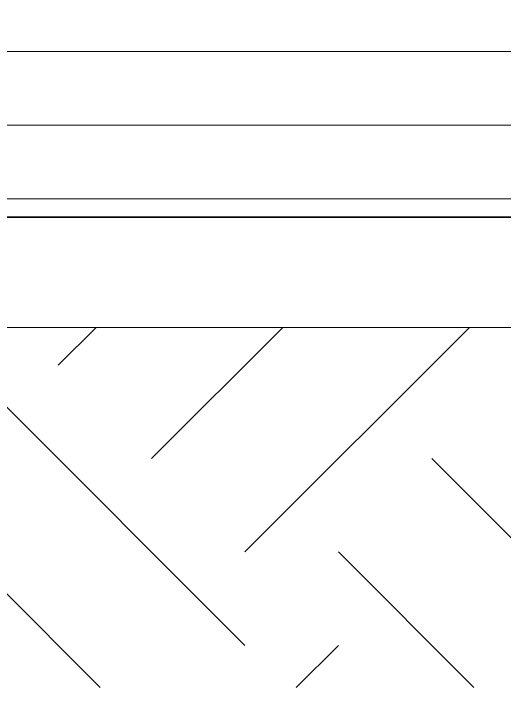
# Model space of a CAD drawing. Header units: metres. Extents: x -5.1 to 74.4, y -0.9 to 14.
# Drawn here: x 5.228 to 5.896, y -0.64 to 0.277 of the extents above; entities that cross this region are included whole.
import ezdxf

# ---------------------------------------------------------------- set-up
doc = ezdxf.new("R2010")
doc.units = ezdxf.units.M
doc.linetypes.add('Center', pattern=[2, 0.5, -0.25, 1, -0.25])
for name, color, linetype, lineweight in [('1', 7, 'Continuous', 18), ('A-DETL-GENF', 7, 'Continuous', 18), ('A-NIVELES LINEA_', 7, 'Continuous', 18), ('A-PISO', 7, 'Continuous', 18), ('A-PUERTAS', 7, 'Continuous', 25)]:
    doc.layers.add(name, color=color, linetype=linetype, lineweight=lineweight)

# ---------------------------------------------------------------- blocks, each defined once
blk = doc.blocks.new('CortinaMetalicas-Mod3100-Intrajanus - CORTINA METALICA-1601894-CORTE TRANSVERSAL 1-1_')
at = {"layer": 'A-PUERTAS', "lineweight": 18}
h = blk.add_hatch(dxfattribs=at)
h.set_pattern_fill('FP_2', color=256, style=0, pattern_type=2)
h.set_pattern_definition([(0, (32.721, -0.075), (0, 0.1), [])])
h.paths.add_polyline_path([(4.69597, 0), (7.12582, 0), (7.1046, 0.02121), (7.1046, 0.07621), (7.12228, 0.09389), (7.15047, 0.10415), (7.20547, 0.10415), (7.23836, 0.11612), (7.23836, 0.32612), (7.1939, 0.44828), (7.1939, 0.55328), (7.18084, 0.56634), (7.17082, 0.6809), (7.15314, 0.69858), (7.15314, 0.78858), (7.17514, 0.87068), (7.20342, 0.89897), (7.20342, 1.15397), (7.22284, 1.22641), (7.17284, 1.22641), (7.09127, 1.26445), (7.02983, 1.30747), (6.96627, 1.43779), (6.94127, 1.43779), (6.92713, 1.42365), (6.90213, 1.42365), (6.85867, 1.46711), (6.87406, 1.50939), (6.89881, 1.53414), (6.92881, 1.53414), (6.95912, 1.51664), (7.13062, 1.34514), (7.22562, 1.34514), (7.23976, 1.35928), (7.22769, 1.40868), (7.20219, 1.40868), (7.21373, 1.45129), (7.21373, 1.48129), (7.15373, 1.48129), (7.15373, 1.50129), (7.20141, 1.50969), (7.21373, 1.57957), (7.25579, 1.61487), (7.33535, 1.62323), (7.39444, 1.61281), (7.42444, 1.56085), (7.43139, 1.52146), (7.44951, 1.51301), (7.43472, 1.48129), (7.40479, 1.46401), (7.39869, 1.39427), (7.43356, 1.39122), (7.43356, 1.35622), (7.53314, 1.27266), (7.56821, 1.20076), (7.63357, 1.10012), (7.65866, 1.03476), (7.65866, 0.99976), (7.62503, 0.88979), (7.53476, 0.76999), (7.51001, 0.74525), (7.47554, 0.73917), (7.4674, 0.68477), (7.44752, 0.6649), (7.45949, 0.63201), (7.44581, 0.54069), (7.45949, 0.5031), (7.45949, 0.3931), (7.48685, 0.31793), (7.48685, 0.01293), (7.45133, 0), (9.60682, 0), (9.60682, 6), (4.69597, 6), (4.69597, 0.22615)])
h.paths.add_polyline_path([(7.48792, 0.82175), (7.52782, 0.88555), (7.53794, 1.0302), (7.49905, 1.06909), (7.46779, 0.89183), (7.4561, 0.85357), (7.48685, 0.82282)])

msp = doc.modelspace()

# ---------------------------------------------------------------- hatches: boundary and pattern name
at = {"layer": 'A-DETL-GENF', "lineweight": 9, "true_color": 0xc0c0c0}
h = msp.add_hatch(dxfattribs=at)
h.set_pattern_fill('FP_3', color=9, style=0, pattern_type=2)
h.set_pattern_definition([(45, (32.721, 0.56), (0, 0.7620066), [0.53882, -0.53882]), (45, (32.848, 0.433), (0, 0.7620066), [0.53882, -0.53882]), (45, (32.975, 0.306), (0, 0.7620066), [0.53882, -0.53882]), (315, (33.102, 0.306), (0.7620066, 0), [0.53882, -0.53882]), (315, (33.229, 0.433), (0.7620066, 0), [0.53882, -0.53882]), (315, (33.356, 0.56), (0.7620066, 0), [0.53882, -0.53882])])
h.paths.add_polyline_path([(10.91511, -0.63986), (12.90484, -0.63986), (12.90484, -0.37912), (11.85436, -0.37912), (11.85436, -0.15), (-1.51342, -0.15), (-1.51342, -0.63986), (10.41767, -0.63986)])

# ---------------------------------------------------------------- linework, layer by layer
at = {"layer": '1'}
msp.add_line((11.85436, -0.15), (-1.51342, -0.15), dxfattribs=at)
at = {"layer": 'A-NIVELES LINEA_', "linetype": 'Center'}
msp.add_line((-4.29934, 0), (10.02186, 0), dxfattribs=at)
at = {"layer": 'A-PISO', "lineweight": 35}
msp.add_line((7.12582, 0), (1.27381, 0), dxfattribs=at)

# ---------------------------------------------------------------- block references
at = {"layer": 'A-PUERTAS'}
msp.add_blockref('CortinaMetalicas-Mod3100-Intrajanus - CORTINA METALICA-1601894-CORTE TRANSVERSAL 1-1_', (0, 0), dxfattribs=at)

doc.saveas('drawing.dxf')
